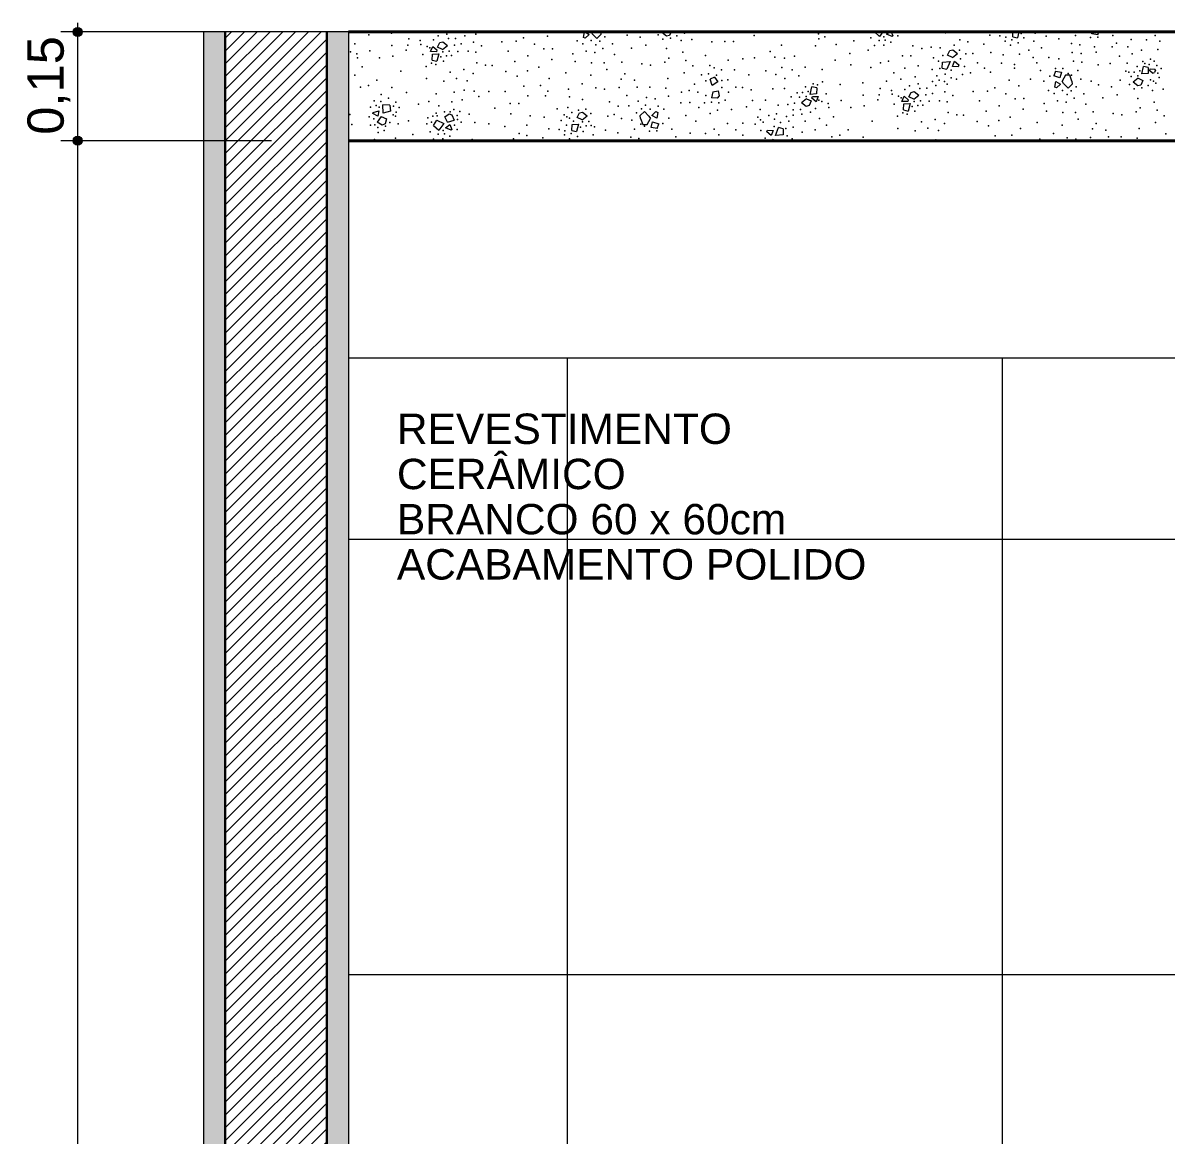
# Model space of a CAD drawing. Header units: metres. Extents: x -1.4 to 64, y -2.2 to 1.7.
# Drawn here: x 39.899 to 41.475, y 0.192 to 1.726 of the extents above; entities that cross this region are included whole.
import ezdxf

# ---------------------------------------------------------------- set-up
doc = ezdxf.new("R2010")
doc.units = ezdxf.units.M
doc.header["$MEASUREMENT"] = 0
for name, color, linetype, lineweight, true_color in [('0_Caneta_No__25', 7, 'Continuous', 13, 0x982312), ('NOTAS-EXECUTIVO.ARQ_Caneta_No__12', 7, 'Continuous', 0, 0x030303), ('PAREDE CONSTRUIR_Caneta_No__97', 7, 'Continuous', 13, 0x6b6b6b)]:
    doc.layers.add(name, color=color, linetype=linetype, lineweight=lineweight, true_color=true_color)
doc.layers.add('LAJES.EST', color=7, linetype='Continuous')
doc.layers.add('PAREDE CONSTRUIR', color=7, linetype='Continuous')
for name, color, linetype, lineweight in [('LAJES.EST_Caneta_No__1', 7, 'Continuous', 40), ('LAJES.EST_Caneta_No__241', 7, 'Continuous', 13), ('PAREDE CONSTRUIR_Caneta_No__241', 7, 'Continuous', 13), ('PAREDE CONSTRUIR_Caneta_No__3', 7, 'Continuous', 30)]:
    doc.layers.add(name, color=color, linetype=linetype, lineweight=lineweight)
doc.styles.add('GENERATED_STYLE_1', font='arial.ttf')
doc.dimstyles.new('GENERATED_STYLE__1', dxfattribs={"dimtxt": 0.05, "dimasz": 0.02375, "dimexe": 0.18, "dimexo": 0.267183, "dimgap": 0, "dimtad": 1, "dimzin": 0, "dimdsep": 46, "dimtxsty": 'GENERATED_STYLE_1', "dimblk": 'ARROWHEAD_11', "dimblk1": 'ARROWHEAD_11', "dimblk2": 'ARROWHEAD_11', "dimcen": 0.09, "dimclrd": 256, "dimclre": 256, "dimclrt": 256, "dimadec": 0, "dimazin": 0, "dimtfac": 1, "dimtdec": 4, "dimtmove": 0, "dimatfit": 3, "dimfxl": 0, "dimtolj": 1, "dimtzin": 0, "dimarcsym": 0})
pattern_1 = [(45, (7.548284, -1.986855), (-0.008838835, 0.008838835), [])]

# ---------------------------------------------------------------- blocks, each defined once
blk = doc.blocks.new('*X118', base_point=(7.5483, -1.9869))
at = {"layer": 'LAJES.EST_Caneta_No__241', "color": 7, "linetype": 'Continuous', "lineweight": 13}
for p, q in [((40.6717, 1.7056), (40.6731, 1.7131)), ((40.6742, 1.7046), (40.6717, 1.7056)), ((40.6736, 1.7131), (40.6797, 1.7097)), ((40.6797, 1.7097), (40.6742, 1.7046)), ((40.684, 1.7105), (40.6823, 1.7131)), ((40.69, 1.7042), (40.684, 1.7105)), ((40.6959, 1.7098), (40.69, 1.7042)), ((40.6955, 1.7131), (40.6959, 1.7098)), ((40.7808, 1.7131), (40.7798, 1.7124)), ((40.7862, 1.7074), (40.7798, 1.7124)), ((40.7902, 1.7084), (40.7862, 1.7074)), ((40.7925, 1.7131), (40.7902, 1.7084)), ((41.0732, 1.7131), (41.0799, 1.707)), ((41.0846, 1.7131), (41.0799, 1.707)), ((41.0895, 1.71), (41.0935, 1.7131)), ((41.0972, 1.7067), (41.0895, 1.71)), ((41.0961, 1.7131), (41.0981, 1.7077)), ((41.0981, 1.7077), (41.0972, 1.7067)), ((41.2636, 1.7064), (41.2639, 1.7131)), ((41.2636, 1.7064), (41.2701, 1.705)), ((41.2721, 1.7131), (41.2701, 1.705)), ((41.3728, 1.7107), (41.3735, 1.7131)), ((41.381, 1.7093), (41.3728, 1.7107)), ((41.381, 1.7093), (41.3824, 1.7131)), ((40.4611, 1.686), (40.464, 1.693)), ((40.464, 1.693), (40.4698, 1.6883)), ((40.4698, 1.6883), (40.4691, 1.6856)), ((40.4707, 1.6921), (40.4738, 1.6984)), ((40.4774, 1.6889), (40.4707, 1.6921)), ((40.4738, 1.6984), (40.4779, 1.6995)), ((40.4774, 1.6889), (40.4842, 1.6945)), ((40.4779, 1.6995), (40.4842, 1.6945)), ((41.1738, 1.6812), (41.1769, 1.6876)), ((41.1769, 1.6876), (41.181, 1.6886)), ((41.181, 1.6886), (41.1873, 1.6836)), ((40.4691, 1.6856), (40.4611, 1.686)), ((40.4633, 1.6741), (40.4636, 1.6824)), ((40.4633, 1.6741), (40.4698, 1.6727)), ((40.4636, 1.6824), (40.4723, 1.683)), ((40.4723, 1.683), (40.4698, 1.6727)), ((41.1664, 1.6632), (41.1667, 1.6715)), ((41.1667, 1.6715), (41.1772, 1.6725)), ((41.1772, 1.6725), (41.1729, 1.6618)), ((41.1805, 1.678), (41.1738, 1.6812)), ((41.1804, 1.6655), (41.1833, 1.6726)), ((41.1805, 1.678), (41.1873, 1.6836)), ((41.1833, 1.6726), (41.1891, 1.6678)), ((41.1664, 1.6632), (41.1729, 1.6618)), ((41.1884, 1.6652), (41.1804, 1.6655)), ((41.1891, 1.6678), (41.1884, 1.6652)), ((41.3225, 1.659), (41.3202, 1.6528)), ((41.3225, 1.659), (41.3307, 1.6576)), ((41.3307, 1.6576), (41.3286, 1.6499)), ((41.4415, 1.6553), (41.444, 1.6656)), ((41.4502, 1.6558), (41.4415, 1.6553)), ((41.4505, 1.6641), (41.444, 1.6656)), ((41.4505, 1.6641), (41.4502, 1.6558)), ((41.4524, 1.6595), (41.4531, 1.6621)), ((41.4565, 1.6561), (41.4524, 1.6595)), ((41.4531, 1.6621), (41.4594, 1.6618)), ((41.4565, 1.6561), (41.4592, 1.6572)), ((41.4604, 1.6602), (41.4592, 1.6572)), ((41.4604, 1.6602), (41.4594, 1.6618)), ((40.8525, 1.6509), (40.8464, 1.6481)), ((40.8491, 1.6392), (40.8464, 1.6481)), ((40.8572, 1.6441), (40.8491, 1.6392)), ((40.8525, 1.6509), (40.8572, 1.6441)), ((41.3286, 1.6499), (41.3202, 1.6528)), ((41.3215, 1.637), (41.3229, 1.6448)), ((41.3229, 1.6448), (41.3295, 1.6411)), ((41.3295, 1.6411), (41.324, 1.636)), ((41.3362, 1.6534), (41.3316, 1.6454)), ((41.3338, 1.6419), (41.3316, 1.6454)), ((41.3399, 1.6356), (41.3338, 1.6419)), ((41.3422, 1.6537), (41.3362, 1.6534)), ((41.3457, 1.6412), (41.3399, 1.6356)), ((41.3452, 1.6454), (41.3422, 1.6537)), ((41.3452, 1.6454), (41.3457, 1.6412)), ((41.4365, 1.6494), (41.4296, 1.6438)), ((41.436, 1.6388), (41.4296, 1.6438)), ((41.4401, 1.6398), (41.436, 1.6388)), ((41.4365, 1.6494), (41.4431, 1.6462)), ((41.4431, 1.6462), (41.4401, 1.6398)), ((40.8501, 1.6306), (40.8481, 1.6221)), ((40.8501, 1.6306), (40.8574, 1.6321)), ((40.8588, 1.6252), (40.8561, 1.6219)), ((40.8574, 1.6321), (40.8588, 1.6252)), ((40.9842, 1.627), (40.9868, 1.6373)), ((40.9929, 1.6276), (40.9842, 1.627)), ((40.9933, 1.6359), (40.9868, 1.6373)), ((40.9868, 1.6217), (40.9875, 1.6243)), ((40.9875, 1.6243), (40.9954, 1.624)), ((40.9954, 1.624), (40.9926, 1.6169)), ((40.9933, 1.6359), (40.9929, 1.6276)), ((41.1109, 1.6174), (41.1138, 1.6244)), ((41.1138, 1.6244), (41.1196, 1.6197)), ((41.1205, 1.6235), (41.1236, 1.6298)), ((41.1272, 1.6203), (41.1205, 1.6235)), ((41.1236, 1.6298), (41.1277, 1.6309)), ((41.1272, 1.6203), (41.134, 1.6259)), ((41.1277, 1.6309), (41.134, 1.6259)), ((41.324, 1.636), (41.3215, 1.637)), ((40.3956, 1.6013), (40.3953, 1.6127)), ((40.4048, 1.6122), (40.3953, 1.6127)), ((40.4048, 1.6122), (40.4058, 1.6039)), ((40.8561, 1.6219), (40.8481, 1.6221)), ((40.9792, 1.6211), (40.9724, 1.6155)), ((40.9787, 1.6105), (40.9724, 1.6155)), ((40.9828, 1.6115), (40.9787, 1.6105)), ((40.9792, 1.6211), (40.9858, 1.6179)), ((40.9858, 1.6179), (40.9828, 1.6115)), ((40.9926, 1.6169), (40.9868, 1.6217)), ((41.1189, 1.617), (41.1109, 1.6174)), ((41.1131, 1.6055), (41.1134, 1.6138)), ((41.1134, 1.6138), (41.1221, 1.6144)), ((41.1196, 1.6197), (41.1189, 1.617)), ((41.1221, 1.6144), (41.1196, 1.6041)), ((40.3816, 1.6007), (40.3817, 1.602)), ((40.3881, 1.5969), (40.3816, 1.6007)), ((40.3817, 1.602), (40.3898, 1.6043)), ((40.3928, 1.5966), (40.3874, 1.5888)), ((40.3898, 1.6043), (40.3881, 1.5969)), ((40.3928, 1.5966), (40.4004, 1.5932)), ((40.4058, 1.6039), (40.3956, 1.6013)), ((40.4004, 1.5932), (40.3983, 1.5865)), ((40.4805, 1.5961), (40.4864, 1.6001)), ((40.4843, 1.5887), (40.4805, 1.5961)), ((40.4864, 1.6001), (40.4904, 1.5989)), ((40.4904, 1.5989), (40.4934, 1.5914)), ((40.6632, 1.5952), (40.6663, 1.6016)), ((40.6699, 1.592), (40.6632, 1.5952)), ((40.6663, 1.6016), (40.6704, 1.6026)), ((40.6699, 1.592), (40.6767, 1.5976)), ((40.6704, 1.6026), (40.6767, 1.5976)), ((40.7501, 1.5979), (40.7559, 1.6035)), ((40.7505, 1.5937), (40.7501, 1.5979)), ((40.7505, 1.5937), (40.7535, 1.5854)), ((40.7559, 1.6035), (40.762, 1.5972)), ((40.7595, 1.5857), (40.7641, 1.5937)), ((40.762, 1.5972), (40.7641, 1.5937)), ((40.7662, 1.5981), (40.7717, 1.6032)), ((40.7728, 1.5943), (40.7662, 1.5981)), ((40.7717, 1.6032), (40.7743, 1.6021)), ((40.7743, 1.6021), (40.7728, 1.5943)), ((41.1131, 1.6055), (41.1196, 1.6041)), ((40.3944, 1.5848), (40.3874, 1.5888)), ((40.3983, 1.5865), (40.3944, 1.5848)), ((40.4651, 1.5842), (40.4696, 1.5913)), ((40.4651, 1.5842), (40.4722, 1.5778)), ((40.4696, 1.5913), (40.4791, 1.5869)), ((40.4791, 1.5869), (40.4722, 1.5778)), ((40.4818, 1.5809), (40.4877, 1.5855)), ((40.4894, 1.5776), (40.4818, 1.5809)), ((40.4843, 1.5887), (40.4934, 1.5914)), ((40.4877, 1.5855), (40.4904, 1.5785)), ((40.4904, 1.5785), (40.4894, 1.5776)), ((40.6558, 1.5772), (40.6561, 1.5856)), ((40.6558, 1.5772), (40.6623, 1.5758)), ((40.6561, 1.5856), (40.6648, 1.5861)), ((40.6648, 1.5861), (40.6623, 1.5758)), ((40.7535, 1.5854), (40.7595, 1.5857)), ((40.765, 1.5815), (40.7671, 1.5892)), ((40.7732, 1.5801), (40.765, 1.5815)), ((40.7671, 1.5892), (40.7755, 1.5863)), ((40.7732, 1.5801), (40.7755, 1.5863)), ((40.9247, 1.5752), (40.9254, 1.5778)), ((40.9254, 1.5778), (40.9333, 1.5774)), ((40.9333, 1.5774), (40.9305, 1.5704)), ((40.9366, 1.5705), (40.9408, 1.5812)), ((40.9473, 1.5797), (40.9408, 1.5812)), ((40.9473, 1.5797), (40.947, 1.5714)), ((40.9305, 1.5704), (40.9247, 1.5752)), ((40.9333, 1.565), (40.931, 1.5631)), ((40.9333, 1.565), (40.9371, 1.5631)), ((40.947, 1.5714), (40.9366, 1.5705))]:
    blk.add_line(p, q, dxfattribs=at)
for p in [(40.3517, 1.713), (40.376, 1.7091), (40.4072, 1.7114), (40.4311, 1.7037), (40.465, 1.7023), (40.4715, 1.7076), (40.4836, 1.7101), (40.4858, 1.7039), (40.4954, 1.7041), (40.508, 1.7077), (40.5233, 1.7099), (40.5889, 1.7048), (40.6223, 1.7074), (40.7012, 1.7062), (40.7319, 1.7086), (40.75, 1.706), (40.7748, 1.7092), (40.7813, 1.7033), (40.7916, 1.7047), (40.8006, 1.7078), (40.8113, 1.7113), (40.8212, 1.7028), (40.8581, 1.7127), (40.9073, 1.7081), (40.996, 1.7105), (40.9964, 1.7035), (41.0046, 1.7066), (41.0068, 1.7125), (41.0681, 1.7048), (41.086, 1.7065), (41.1052, 1.7078), (41.1709, 1.7119), (41.2318, 1.7086), (41.246, 1.7077), (41.2539, 1.706), (41.2625, 1.7023), (41.2753, 1.7111), (41.279, 1.705), (41.2831, 1.7127), (41.2903, 1.7131), (41.2947, 1.7116), (41.3099, 1.7071), (41.327, 1.7034), (41.35, 1.7083), (41.3637, 1.7125), (41.3706, 1.7054), (41.3809, 1.7058), (41.4015, 1.7084), (41.4267, 1.7029), (41.4598, 1.7083), (40.3564, 1.6965), (40.3773, 1.6871), (40.4074, 1.6944), (40.4275, 1.6879), (40.4295, 1.6948), (40.4465, 1.7012), (40.4474, 1.6957), (40.4561, 1.693), (40.4602, 1.691), (40.4867, 1.6865), (40.4939, 1.695), (40.5032, 1.6969), (40.5126, 1.6865), (40.5201, 1.6991), (40.5312, 1.6941), (40.5594, 1.6995), (40.5788, 1.7002), (40.6043, 1.6964), (40.617, 1.6897), (40.6291, 1.6898), (40.6633, 1.701), (40.671, 1.6967), (40.6753, 1.6868), (40.6822, 1.7011), (40.6889, 1.6954), (40.6942, 1.7004), (40.6985, 1.6902), (40.7118, 1.6966), (40.7381, 1.6909), (40.7576, 1.6948), (40.7861, 1.6901), (40.8066, 1.7012), (40.8489, 1.6996), (40.8667, 1.6999), (40.8786, 1.7), (40.945, 1.6949), (40.9915, 1.6938), (41.0204, 1.6957), (41.0444, 1.7009), (41.0645, 1.6881), (41.0728, 1.6945), (41.0794, 1.7015), (41.0857, 1.695), (41.0879, 1.7016), (41.0954, 1.6988), (41.126, 1.6941), (41.1382, 1.6901), (41.1513, 1.6921), (41.1634, 1.6914), (41.1829, 1.6951), (41.1904, 1.6882), (41.1907, 1.7021), (41.2016, 1.6996), (41.2237, 1.6961), (41.2533, 1.7003), (41.2605, 1.6949), (41.2713, 1.6982), (41.2859, 1.6878), (41.2929, 1.7006), (41.3031, 1.691), (41.3446, 1.697), (41.356, 1.6954), (41.3765, 1.6924), (41.4009, 1.6928), (41.4066, 1.6976), (41.4221, 1.6925), (41.4413, 1.688), (41.448, 1.7021), (41.4635, 1.6889), (41.4662, 1.7006), (40.3506, 1.6856), (40.3594, 1.6829), (40.3603, 1.6774), (40.3904, 1.6775), (40.4088, 1.6797), (40.4503, 1.682), (40.475, 1.6788), (40.4779, 1.6859), (40.4787, 1.6727), (40.4828, 1.6804), (40.49, 1.6807), (40.4984, 1.6862), (40.5233, 1.6854), (40.5679, 1.6865), (40.5772, 1.6725), (40.5949, 1.68), (40.6283, 1.6752), (40.6572, 1.6831), (40.6604, 1.6723), (40.6874, 1.685), (40.7144, 1.6822), (40.7248, 1.6714), (40.784, 1.6714), (40.7897, 1.6771), (40.8088, 1.6851), (40.8128, 1.6739), (40.8402, 1.6805), (40.8715, 1.6742), (40.8916, 1.6761), (40.9077, 1.6772), (40.9291, 1.686), (40.9356, 1.6785), (40.949, 1.6771), (40.9628, 1.6798), (41.0187, 1.6741), (41.0389, 1.6835), (41.0923, 1.673), (41.1114, 1.6801), (41.1232, 1.6801), (41.1542, 1.6772), (41.1612, 1.673), (41.1672, 1.6808), (41.1914, 1.6762), (41.1988, 1.6831), (41.2088, 1.6836), (41.2333, 1.685), (41.2506, 1.6817), (41.2728, 1.6826), (41.292, 1.6781), (41.3132, 1.6777), (41.327, 1.6759), (41.3456, 1.685), (41.3476, 1.673), (41.3579, 1.6833), (41.3589, 1.6713), (41.3786, 1.6851), (41.411, 1.6796), (41.4282, 1.6828), (41.4428, 1.6724), (41.4537, 1.6756), (41.4588, 1.6726), (40.3668, 1.6648), (40.42, 1.6589), (40.4551, 1.6656), (40.4622, 1.67), (40.4683, 1.6684), (40.4879, 1.6576), (40.507, 1.6612), (40.5195, 1.6556), (40.5249, 1.6705), (40.5369, 1.6672), (40.5459, 1.6669), (40.5646, 1.6584), (40.5947, 1.6597), (40.6104, 1.6644), (40.6473, 1.6566), (40.6828, 1.6706), (40.7002, 1.6706), (40.7038, 1.6613), (40.729, 1.6553), (40.7521, 1.6691), (40.7642, 1.6672), (40.8107, 1.6567), (40.8226, 1.6662), (40.8441, 1.6553), (40.8458, 1.667), (40.852, 1.6638), (40.8621, 1.6607), (40.8798, 1.661), (40.9231, 1.6594), (40.9451, 1.664), (40.9597, 1.661), (40.9775, 1.6647), (41.0011, 1.6612), (41.0406, 1.6676), (41.0679, 1.664), (41.0812, 1.6706), (41.0997, 1.6567), (41.115, 1.6631), (41.1331, 1.6666), (41.1527, 1.6612), (41.1629, 1.6629), (41.1789, 1.6602), (41.1972, 1.6657), (41.2052, 1.6568), (41.2149, 1.6706), (41.2246, 1.6634), (41.2331, 1.6577), (41.2479, 1.67), (41.2661, 1.6632), (41.2662, 1.6684), (41.2969, 1.6707), (41.302, 1.6599), (41.3226, 1.6625), (41.3329, 1.6629), (41.3398, 1.6558), (41.3535, 1.66), (41.3814, 1.6677), (41.3978, 1.6694), (41.4195, 1.659), (41.4212, 1.6699), (41.4238, 1.6575), (41.4311, 1.6578), (41.4351, 1.6656), (41.4388, 1.6595), (41.4456, 1.6698), (41.4516, 1.6683), (41.4624, 1.6669), (41.4635, 1.6562), (41.4682, 1.6629), (40.3568, 1.6533), (40.3754, 1.6394), (40.3867, 1.6467), (40.4554, 1.6488), (40.4791, 1.6452), (40.4969, 1.649), (40.5115, 1.6459), (40.5803, 1.6522), (40.6126, 1.6393), (40.6246, 1.6488), (40.67, 1.6417), (40.682, 1.6534), (40.7239, 1.6479), (40.7421, 1.6465), (40.7879, 1.6488), (40.8249, 1.641), (40.8347, 1.6541), (40.8406, 1.6458), (40.855, 1.6533), (40.8625, 1.6462), (40.8706, 1.6471), (40.8998, 1.6539), (40.937, 1.6544), (40.9495, 1.6488), (40.9686, 1.6524), (40.9883, 1.6416), (40.9943, 1.64), (41.0015, 1.6444), (41.0258, 1.6405), (41.057, 1.6428), (41.0897, 1.6452), (41.1094, 1.6478), (41.129, 1.6514), (41.1334, 1.6415), (41.1528, 1.6447), (41.159, 1.6527), (41.162, 1.6464), (41.1693, 1.6448), (41.1704, 1.6547), (41.1731, 1.6413), (41.1787, 1.65), (41.1863, 1.6478), (41.1943, 1.6544), (41.2585, 1.6467), (41.2881, 1.6481), (41.3064, 1.6451), (41.3146, 1.6522), (41.3448, 1.6533), (41.3574, 1.6478), (41.3717, 1.6452), (41.3818, 1.64), (41.4115, 1.6468), (41.4246, 1.6406), (41.4271, 1.6517), (41.4359, 1.6524), (41.4536, 1.6472), (41.4577, 1.6452), (41.4611, 1.6427), (41.4653, 1.6504), (40.3642, 1.637), (40.393, 1.6269), (40.4076, 1.6366), (40.4279, 1.6298), (40.4685, 1.6277), (40.4937, 1.6302), (40.5075, 1.6329), (40.521, 1.6314), (40.5275, 1.624), (40.5415, 1.6312), (40.5638, 1.6312), (40.5894, 1.6385), (40.5951, 1.6249), (40.6195, 1.6249), (40.6225, 1.6316), (40.6512, 1.634), (40.6525, 1.6238), (40.6887, 1.6359), (40.7009, 1.6341), (40.7211, 1.6363), (40.7315, 1.6255), (40.7457, 1.6371), (40.7631, 1.6371), (40.7855, 1.6354), (40.7888, 1.6247), (40.807, 1.6302), (40.8176, 1.6326), (40.8293, 1.6303), (40.8404, 1.6255), (40.8624, 1.6364), (40.8718, 1.6303), (40.8819, 1.637), (40.891, 1.6367), (40.903, 1.6334), (40.933, 1.6345), (40.9491, 1.6353), (40.9582, 1.6238), (40.9665, 1.6292), (40.9738, 1.6296), (40.9778, 1.6373), (40.9786, 1.6241), (40.9815, 1.6312), (41.0062, 1.6279), (41.0572, 1.6258), (41.0794, 1.6262), (41.0809, 1.6351), (41.0963, 1.6326), (41.0972, 1.6271), (41.1059, 1.6244), (41.1149, 1.6337), (41.1213, 1.639), (41.1356, 1.6353), (41.1437, 1.6264), (41.1453, 1.6355), (41.153, 1.6283), (41.1578, 1.6391), (41.1699, 1.6305), (41.181, 1.6255), (41.2092, 1.6309), (41.2286, 1.6316), (41.2387, 1.6362), (41.2541, 1.6278), (41.2721, 1.6388), (41.3131, 1.6324), (41.3208, 1.6281), (41.332, 1.6325), (41.3387, 1.6268), (41.344, 1.6318), (41.351, 1.6376), (41.3616, 1.628), (41.3999, 1.6374), (41.4074, 1.6262), (41.4311, 1.6347), (41.4414, 1.6361), (41.4505, 1.6392), (41.4564, 1.6326), (41.471, 1.6342), (40.3782, 1.6094), (40.3833, 1.6183), (40.3858, 1.6119), (40.3903, 1.6092), (40.3923, 1.6173), (40.4031, 1.6219), (40.4099, 1.6107), (40.4133, 1.6162), (40.4177, 1.609), (40.4442, 1.6136), (40.4587, 1.6174), (40.4725, 1.6114), (40.4904, 1.6166), (40.5046, 1.6197), (40.5496, 1.608), (40.5709, 1.6145), (40.5828, 1.6146), (40.65, 1.6088), (40.6704, 1.6199), (40.7078, 1.6169), (40.7196, 1.6108), (40.7342, 1.6111), (40.7474, 1.6176), (40.7571, 1.6123), (40.7585, 1.6228), (40.7707, 1.6209), (40.7749, 1.611), (40.8062, 1.6156), (40.8183, 1.6157), (40.831, 1.609), (40.8386, 1.6155), (40.8483, 1.6165), (40.8585, 1.6155), (40.8673, 1.619), (40.8967, 1.6097), (40.9046, 1.6185), (40.9226, 1.6189), (40.9403, 1.6121), (40.9534, 1.613), (40.9627, 1.615), (40.9698, 1.6234), (40.9963, 1.6189), (41.0004, 1.617), (41.0092, 1.6143), (41.0101, 1.6088), (41.0271, 1.6185), (41.0402, 1.6089), (41.0586, 1.6111), (41.0774, 1.6193), (41.1002, 1.6135), (41.11, 1.6224), (41.1248, 1.6102), (41.1278, 1.6173), (41.1326, 1.6118), (41.1366, 1.6179), (41.1398, 1.6121), (41.1482, 1.6176), (41.1625, 1.6179), (41.1731, 1.6168), (41.2178, 1.6179), (41.2447, 1.6114), (41.2668, 1.6211), (41.2789, 1.6212), (41.307, 1.6145), (41.3251, 1.6182), (41.3373, 1.6164), (41.3483, 1.6216), (41.3642, 1.6136), (41.388, 1.6223), (41.4359, 1.6215), (41.4395, 1.6085), (41.4586, 1.6165), (40.3496, 1.5995), (40.3762, 1.5962), (40.3827, 1.5935), (40.4095, 1.5988), (40.4125, 1.5969), (40.4136, 1.6027), (40.4571, 1.5948), (40.4643, 1.5971), (40.4688, 1.6009), (40.4699, 1.5975), (40.4801, 1.6029), (40.4878, 1.6029), (40.4932, 1.6061), (40.4975, 1.5977), (40.4982, 1.5922), (40.5015, 1.6034), (40.514, 1.5999), (40.5715, 1.6004), (40.5985, 1.5973), (40.6178, 1.5956), (40.6354, 1.6071), (40.6453, 1.5987), (40.6487, 1.5962), (40.6527, 1.5942), (40.6559, 1.6022), (40.665, 1.6053), (40.6752, 1.6067), (40.6818, 1.6008), (40.7055, 1.5969), (40.714, 1.5991), (40.724, 1.5939), (40.7447, 1.6016), (40.7517, 1.6073), (40.7637, 1.6066), (40.7826, 1.6068), (40.7894, 1.594), (40.813, 1.5981), (40.8464, 1.6006), (40.8565, 1.6052), (40.8759, 1.606), (40.912, 1.5956), (40.9152, 1.6063), (40.9158, 1.5921), (40.9273, 1.5978), (40.9351, 1.593), (40.9377, 1.6004), (40.9518, 1.5965), (40.961, 1.5983), (40.9611, 1.6058), (40.9708, 1.6061), (40.973, 1.5998), (40.985, 1.6024), (40.9915, 1.6076), (40.997, 1.5936), (41.0167, 1.5962), (41.1049, 1.597), (41.1121, 1.6014), (41.1181, 1.5998), (41.1285, 1.6041), (41.1568, 1.5926), (41.1747, 1.6019), (41.1867, 1.5986), (41.1958, 1.5983), (41.227, 1.6039), (41.2602, 1.5958), (41.2781, 1.6067), (41.3102, 1.6037), (41.3326, 1.602), (41.35, 1.602), (41.3537, 1.5927), (41.3746, 1.6028), (41.4019, 1.6005), (41.414, 1.5986), (41.4339, 1.6029), (41.4626, 1.6053), (41.4724, 1.5976), (40.3526, 1.5856), (40.3782, 1.5848), (40.3841, 1.5851), (40.3882, 1.5813), (40.3968, 1.5774), (40.399, 1.5833), (40.405, 1.5882), (40.4163, 1.5864), (40.4307, 1.5904), (40.456, 1.5864), (40.4621, 1.5885), (40.4782, 1.5773), (40.4941, 1.5848), (40.4975, 1.5786), (40.503, 1.5887), (40.522, 1.5881), (40.5415, 1.5865), (40.5632, 1.5827), (40.5936, 1.5847), (40.6241, 1.5794), (40.6382, 1.5785), (40.641, 1.591), (40.6461, 1.5768), (40.6484, 1.5846), (40.6582, 1.5903), (40.6675, 1.5819), (40.6705, 1.589), (40.6753, 1.5836), (40.6793, 1.5897), (40.6825, 1.5839), (40.6869, 1.5824), (40.7021, 1.5779), (40.7384, 1.5913), (40.7422, 1.5791), (40.7509, 1.5858), (40.7559, 1.5833), (40.7628, 1.5763), (40.7731, 1.5766), (40.7811, 1.587), (40.7937, 1.5792), (40.8266, 1.5901), (40.852, 1.5791), (40.8704, 1.5869), (40.8818, 1.578), (40.8914, 1.5875), (40.9085, 1.5861), (40.9165, 1.5773), (40.9194, 1.5885), (40.9348, 1.5828), (40.9434, 1.5883), (40.9508, 1.5801), (40.9547, 1.5903), (40.961, 1.5817), (40.9774, 1.59), (40.9913, 1.5783), (41.0067, 1.5847), (41.0365, 1.5781), (41.0698, 1.5903), (41.1053, 1.5802), (41.1289, 1.5766), (41.1377, 1.589), (41.1467, 1.5804), (41.1613, 1.5773), (41.1693, 1.587), (41.2144, 1.5898), (41.2301, 1.5836), (41.2445, 1.5911), (41.2744, 1.5802), (41.2972, 1.5881), (41.3318, 1.5848), (41.3737, 1.5793), (41.3788, 1.5867), (41.3919, 1.5779), (41.4377, 1.5802), (41.4605, 1.5881), (40.3838, 1.5646), (40.3886, 1.5743), (40.4126, 1.5665), (40.4366, 1.5717), (40.4603, 1.5756), (40.465, 1.5653), (40.4716, 1.5723), (40.4779, 1.5659), (40.4801, 1.5725), (40.4876, 1.5696), (40.5182, 1.5649), (40.5751, 1.5659), (40.583, 1.5729), (40.5938, 1.5704), (40.6159, 1.5669), (40.6455, 1.5711), (40.6527, 1.5658), (40.6548, 1.5731), (40.6635, 1.569), (40.6713, 1.5758), (40.6852, 1.5714), (40.7193, 1.5742), (40.7369, 1.5678), (40.7482, 1.5662), (40.7687, 1.5632), (40.7931, 1.5636), (40.7989, 1.5684), (40.8143, 1.5633), (40.819, 1.5737), (40.8402, 1.5729), (40.8585, 1.5714), (40.8915, 1.5707), (40.9224, 1.5668), (40.9525, 1.5699), (40.9595, 1.5657), (40.9733, 1.5748), (41.014, 1.5684), (41.0252, 1.5708), (41.0575, 1.568), (41.1574, 1.5643), (41.2392, 1.5699), (41.2624, 1.5707), (41.301, 1.5654), (41.3198, 1.5731), (41.3385, 1.5673), (41.3507, 1.5655), (41.3709, 1.5677), (41.3955, 1.5685), (41.413, 1.5686), (41.4353, 1.5668), (41.4674, 1.564), (41.4747, 1.5725)]:
    blk.add_point(p, dxfattribs=at)
blk = doc.blocks.new('*D119', base_point=(7.5483, -1.9869))
at = {"layer": '0_Caneta_No__25', "linetype": 'Continuous', "lineweight": 13, "true_color": 0x982312}
for points in [[(39.9683, 1.5631), (39.9687, 1.5608), (39.9701, 1.5587), (39.9721, 1.5574), (39.9745, 1.5569), (39.9769, 1.5574), (39.9789, 1.5587), (39.9803, 1.5608), (39.9808, 1.5631), (39.9803, 1.5655), (39.9789, 1.5676), (39.9769, 1.5689), (39.9745, 1.5694), (39.9721, 1.5689), (39.9701, 1.5676), (39.9687, 1.5655)], [(39.9683, -1.9869), (39.9687, -1.9892), (39.9701, -1.9913), (39.9721, -1.9926), (39.9745, -1.9931), (39.9769, -1.9926), (39.9789, -1.9913), (39.9803, -1.9892), (39.9808, -1.9869), (39.9803, -1.9845), (39.9789, -1.9824), (39.9769, -1.9811), (39.9745, -1.9806), (39.9721, -1.9811), (39.9701, -1.9824), (39.9687, -1.9845)]]:
    blk.add_hatch(color=24, dxfattribs=at).paths.add_polyline_path(points)
at = {"layer": '0_Caneta_No__25', "color": 24, "linetype": 'Continuous', "lineweight": 13, "true_color": 0x982312}
for p, q in [((39.9683, 1.5631), (39.9511, 1.5631)), ((40.2417, 1.5631), (39.9808, 1.5631)), ((39.9745, -1.9806), (39.9745, 1.5569)), ((39.9683, -1.9869), (39.9511, -1.9869)), ((39.9745, -1.9994), (39.9745, -1.9931)), ((40.2417, -1.9869), (39.9808, -1.9869))]:
    blk.add_line(p, q, dxfattribs=at)
for centre in [(39.9745, 1.5631), (39.9745, -1.9869)]:
    blk.add_circle(centre, 0.00625, dxfattribs=at)
at = {"layer": '0_Caneta_No__25', "color": 24, "lineweight": 13, "true_color": 0x982312, "insert": (39.9645, -0.2786), "char_height": 0.05, "attachment_point": 7, "rotation": 90, "style": 'GENERATED_STYLE_1'}
blk.add_mtext('\\A1;{\\pql;\\fArial|b0|i0|c0|p0;\\W1.000000;3,55}', dxfattribs=at)
blk = doc.blocks.new('ARROWHEAD_11')
at = {"color": 0, "linetype": 'Continuous', "lineweight": 0}
blk.add_line((0, 0), (-1, 0), dxfattribs=at)
at = {"color": 0, "linetype": 'Continuous', "lineweight": 0, "const_width": 0.25, "flags": 128}
blk.add_lwpolyline([(-0.125, 0, 1), (0.125, 0, 1)], format="xyb", close=True, dxfattribs=at)
blk = doc.blocks.new('*D120', base_point=(7.5483, -1.9869))
at = {"layer": '0_Caneta_No__25', "linetype": 'Continuous', "lineweight": 13, "true_color": 0x982312}
for points in [[(39.9683, 1.7131), (39.9687, 1.7108), (39.9701, 1.7087), (39.9721, 1.7074), (39.9745, 1.7069), (39.9769, 1.7074), (39.9789, 1.7087), (39.9803, 1.7108), (39.9808, 1.7131), (39.9803, 1.7155), (39.9789, 1.7176), (39.9769, 1.7189), (39.9745, 1.7194), (39.9721, 1.7189), (39.9701, 1.7176), (39.9687, 1.7155)], [(39.9683, 1.5631), (39.9687, 1.5608), (39.9701, 1.5587), (39.9721, 1.5574), (39.9745, 1.5569), (39.9769, 1.5574), (39.9789, 1.5587), (39.9803, 1.5608), (39.9808, 1.5631), (39.9803, 1.5655), (39.9789, 1.5676), (39.9769, 1.5689), (39.9745, 1.5694), (39.9721, 1.5689), (39.9701, 1.5676), (39.9687, 1.5655)]]:
    blk.add_hatch(color=24, dxfattribs=at).paths.add_polyline_path(points)
at = {"layer": '0_Caneta_No__25', "color": 24, "linetype": 'Continuous', "lineweight": 13, "true_color": 0x982312}
for p, q in [((39.9745, 1.7194), (39.9745, 1.7256)), ((39.9683, 1.7131), (39.9511, 1.7131)), ((39.9745, 1.5694), (39.9745, 1.7069)), ((40.2417, 1.7131), (39.9808, 1.7131)), ((39.9683, 1.5631), (39.9511, 1.5631)), ((40.2417, 1.5631), (39.9808, 1.5631))]:
    blk.add_line(p, q, dxfattribs=at)
for centre in [(39.9745, 1.7131), (39.9745, 1.5631)]:
    blk.add_circle(centre, 0.00625, dxfattribs=at)
at = {"layer": '0_Caneta_No__25', "color": 24, "lineweight": 13, "true_color": 0x982312, "insert": (39.9645, 1.5714), "char_height": 0.05, "attachment_point": 7, "rotation": 90, "style": 'GENERATED_STYLE_1'}
blk.add_mtext('\\A1;{\\pql;\\fArial|b0|i0|c0|p0;\\W1.000000;0,15}', dxfattribs=at)

msp = doc.modelspace()

# ---------------------------------------------------------------- hatches: boundary and pattern name
at = {"layer": 'PAREDE CONSTRUIR', "linetype": 'Continuous', "lineweight": 0, "true_color": 0xffffff}
for points in [[(40.148, 1.7131), (40.148, 1.2631), (40.178, 1.2631), (40.178, 1.7131)], [(40.318, 1.2631), (40.348, 1.2631), (40.348, 1.7131), (40.318, 1.7131)], [(40.148, 1.2631), (40.148, -1.9869), (40.178, -1.9869), (40.178, 1.2631)], [(40.318, -1.9869), (40.348, -1.9869), (40.348, 1.2631), (40.318, 1.2631)]]:
    msp.add_hatch(color=7, dxfattribs=at).paths.add_polyline_path(points)
at = {"layer": 'PAREDE CONSTRUIR', "linetype": 'Continuous', "lineweight": 0, "true_color": 0x000000}
h = msp.add_hatch(dxfattribs=at)
h.set_pattern_fill('common_brick_000d', color=18, style=0, pattern_type=2)
h.set_pattern_definition(pattern_1)
h.paths.add_polyline_path([(40.178, 1.7131), (40.178, 1.2631), (40.318, 1.2631), (40.318, 1.7131)])
h = msp.add_hatch(dxfattribs=at)
h.set_pattern_fill('common_brick_000d', color=18, style=0, pattern_type=2)
h.set_pattern_definition(pattern_1)
h.paths.add_polyline_path([(40.178, 1.2631), (40.178, -1.9869), (40.318, -1.9869), (40.318, 1.2631)])
at = {"layer": 'PAREDE CONSTRUIR_Caneta_No__97', "linetype": 'Continuous', "lineweight": 13, "true_color": 0x6b6b6b}
h = msp.add_hatch(dxfattribs=at)
h.set_pattern_fill('Ceramica_60_x_60_000d', color=251, style=0, pattern_type=2)
h.set_pattern_definition([(0, (42.4492, -1.98686), (0, 0.6), []), (90, (42.4492, -1.98686), (-0.6, 0), [])])
h.paths.add_polyline_path([(40.348, 1.2631), (40.348, -1.9869), (40.7473, -1.9869), (40.7473, 0.1531), (41.9473, 0.1531), (41.9473, -1.9869), (42.4492, -1.9869), (42.4492, 1.2631)])

# ---------------------------------------------------------------- linework, layer by layer
at = {"layer": 'LAJES.EST_Caneta_No__1', "color": 7, "linetype": 'Continuous', "lineweight": 40}
for p, q in [((42.5492, 1.7131), (40.348, 1.7131)), ((42.4492, 1.5631), (40.348, 1.5631))]:
    msp.add_line(p, q, dxfattribs=at)
at = {"layer": 'PAREDE CONSTRUIR_Caneta_No__241', "color": 7, "linetype": 'Continuous', "lineweight": 13}
for p, q in [((40.148, 1.7131), (40.148, 1.2631)), ((40.348, 1.7131), (40.348, 1.5631)), ((40.348, 1.5631), (40.348, 1.2631)), ((40.148, 1.2631), (40.148, 0.0432)), ((40.348, 1.2631), (40.348, -1.9869)), ((42.4492, 1.2631), (40.348, 1.2631))]:
    msp.add_line(p, q, dxfattribs=at)
at = {"layer": 'PAREDE CONSTRUIR_Caneta_No__241', "color": 7, "linetype": 'Continuous', "lineweight": 13, "flags": 128}
msp.add_lwpolyline([(40.348, 1.7131), (40.318, 1.7131), (40.178, 1.7131), (40.148, 1.7131)], dxfattribs=at)
at = {"layer": 'PAREDE CONSTRUIR_Caneta_No__3', "color": 7, "linetype": 'Continuous', "lineweight": 30}
for p, q in [((40.178, 1.7131), (40.178, 1.2631)), ((40.318, 1.7131), (40.318, 1.2631)), ((40.178, 1.2631), (40.178, -1.9869)), ((40.318, 1.2631), (40.318, -1.9869))]:
    msp.add_line(p, q, dxfattribs=at)

# ---------------------------------------------------------------- block references
at = {"layer": 'LAJES.EST', "lineweight": 0}
msp.add_blockref('*X118', (7.5483, -1.9869), dxfattribs=at)

# ---------------------------------------------------------------- texts
at = {"layer": 'NOTAS-EXECUTIVO.ARQ_Caneta_No__12', "color": 18, "linetype": 'Continuous', "lineweight": 0, "true_color": 0x030303, "insert": (40.4146, 1.1869), "char_height": 0.041905, "width": 0.74499, "attachment_point": 1, "line_spacing_factor": 0.892098, "style": 'GENERATED_STYLE_1'}
msp.add_mtext('\\A1;{\\pql;\\fArial|b0|i0|c0|p0;\\W1.000000;REVESTIMENTO CERÂMICO\\P\\pql;\\fArial|b0|i0|c0|p0;\\W1.000000;BRANCO 60 x 60cm\\P\\pql;\\fArial|b0|i0|c0|p0;\\W1.000000;ACABAMENTO POLIDO\\fArial|b0|i0|c0|p0;\\W1.000000; }', dxfattribs=at)

# ---------------------------------------------------------------- dimensions: what is measured, and where the dimension line sits
at = {"color": 24, "linetype": 'Continuous', "lineweight": 13, "true_color": 0x982312}
for base, p1, p2, picture, middle in [((39.9745, 1.7131), (41.4486, 1.5631), (41.4486, 1.7131), '*D120', (39.9395, 1.6361)), ((39.9745, 1.5631), (40.348, -1.9869), (41.4486, 1.5631), '*D119', (39.9395, -0.2139))]:
    dim = msp.add_linear_dim(base=base, p1=p1, p2=p2, angle=90, dimstyle='GENERATED_STYLE__1', dxfattribs=at)
    dim.commit()
    dim.dimension.update_dxf_attribs({"geometry": picture, "text_midpoint": middle, "dimtype": 160, "text_rotation": 90})

doc.saveas('drawing.dxf')
